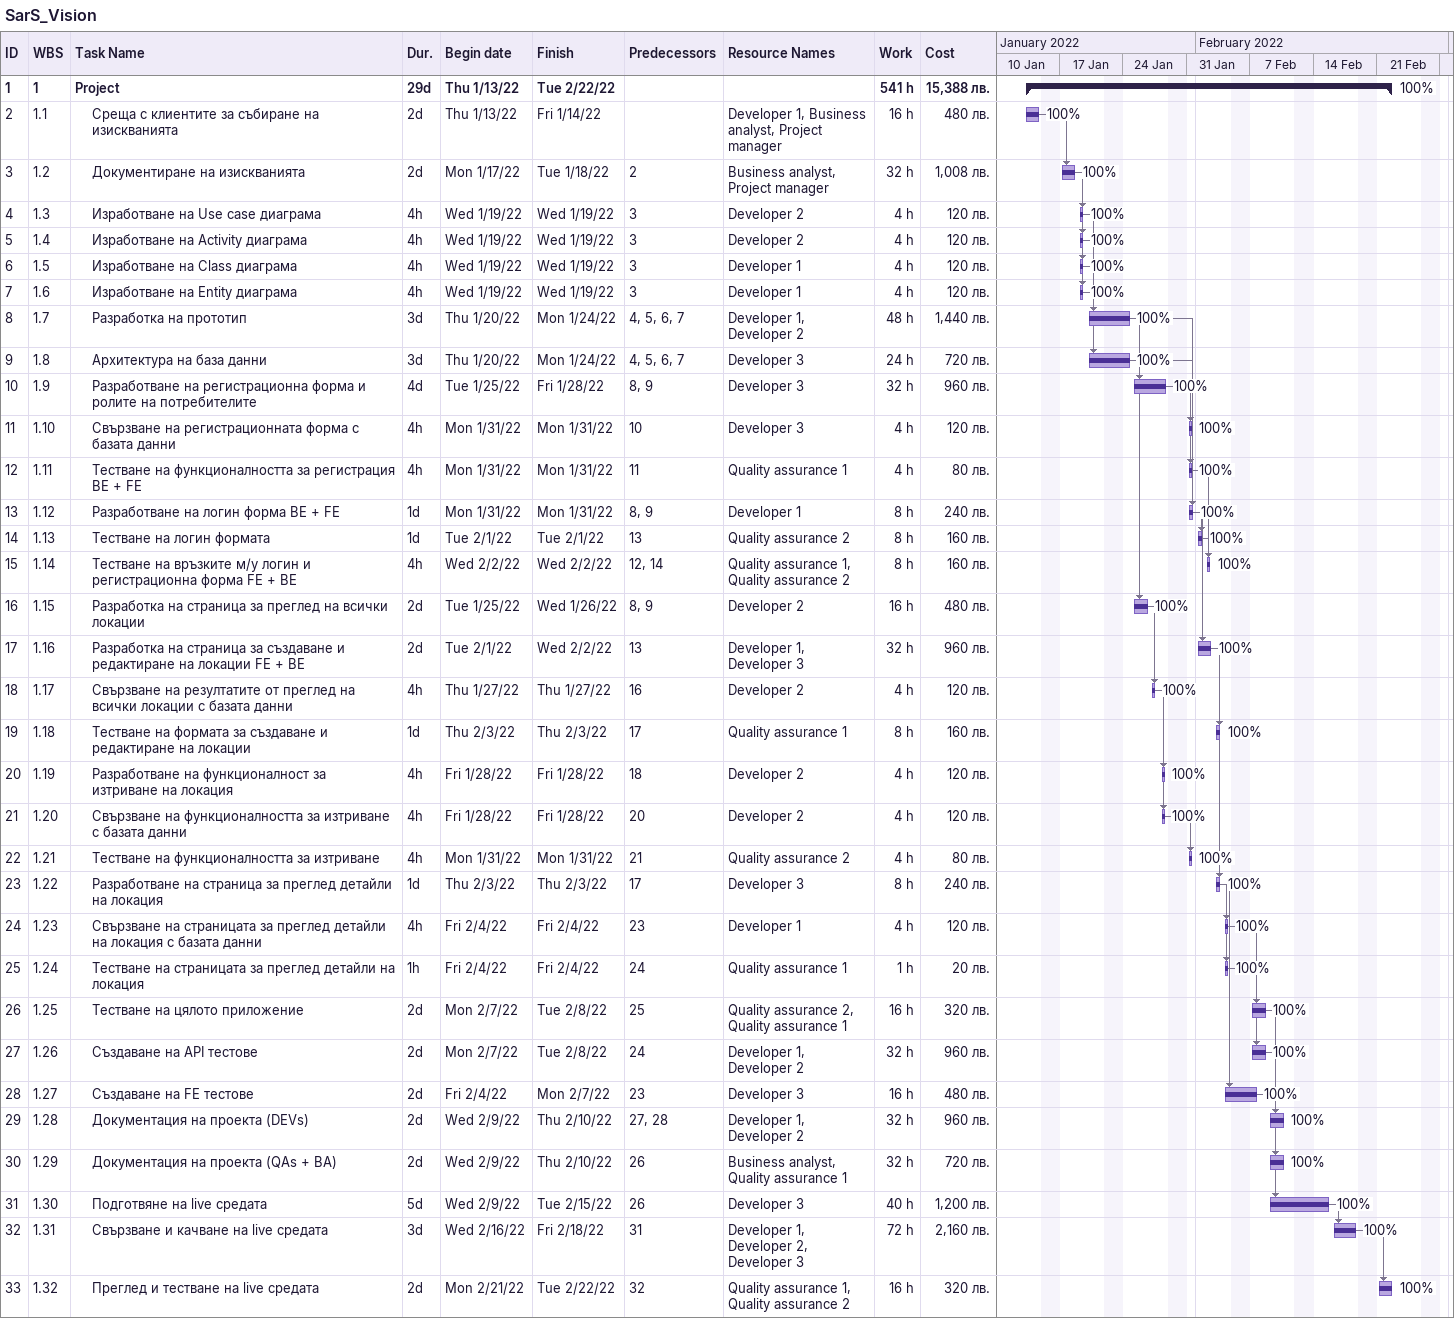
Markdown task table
SarS_Vision

| ID | WBS | Task | Duration | Start | Finish | Predecessors | Resources | % complete | Work (h) | Cost (лв.) |
|---|---|---|---|---|---|---|---|---|---|---|
| 1 | 1 | **Project** | 29d | 2022-01-13 | 2022-02-22 |  |  | 100 | 541 | 15388 |
| 2 | 1.1 | Среща с клиентите за събиране на изискванията | 2d | 2022-01-13 | 2022-01-14 |  | Developer 1, Business analyst, Project manager | 100 | 16 | 480 |
| 3 | 1.2 | Документиране на изискванията | 2d | 2022-01-17 | 2022-01-18 | 2 | Business analyst, Project manager | 100 | 32 | 1008 |
| 4 | 1.3 | Изработване на Use case диаграма | 4h | 2022-01-19 | 2022-01-19 | 3 | Developer 2 | 100 | 4 | 120 |
| 5 | 1.4 | Изработване на Activity диаграма | 4h | 2022-01-19 | 2022-01-19 | 3 | Developer 2 | 100 | 4 | 120 |
| 6 | 1.5 | Изработване на Class диаграма | 4h | 2022-01-19 | 2022-01-19 | 3 | Developer 1 | 100 | 4 | 120 |
| 7 | 1.6 | Изработване на Entity диаграма | 4h | 2022-01-19 | 2022-01-19 | 3 | Developer 1 | 100 | 4 | 120 |
| 8 | 1.7 | Разработка на прототип | 3d | 2022-01-20 | 2022-01-24 | 4, 5, 6, 7 | Developer 1, Developer 2 | 100 | 48 | 1440 |
| 9 | 1.8 | Архитектура на база данни | 3d | 2022-01-20 | 2022-01-24 | 4, 5, 6, 7 | Developer 3 | 100 | 24 | 720 |
| 10 | 1.9 | Разработване на регистрационна форма и ролите на потребителите | 4d | 2022-01-25 | 2022-01-28 | 8, 9 | Developer 3 | 100 | 32 | 960 |
| 11 | 1.10 | Свързване на регистрационната форма с базата данни | 4h | 2022-01-31 | 2022-01-31 | 10 | Developer 3 | 100 | 4 | 120 |
| 12 | 1.11 | Тестване на функционалността за регистрация BE + FE | 4h | 2022-01-31 | 2022-01-31 | 11 | Quality assurance 1 | 100 | 4 | 80 |
| 13 | 1.12 | Разработване на логин форма BE + FE | 1d | 2022-01-31 | 2022-01-31 | 8, 9 | Developer 1 | 100 | 8 | 240 |
| 14 | 1.13 | Тестване на логин формата | 1d | 2022-02-01 | 2022-02-01 | 13 | Quality assurance 2 | 100 | 8 | 160 |
| 15 | 1.14 | Тестване на връзките м/у логин и регистрационна форма FE + BE | 4h | 2022-02-02 | 2022-02-02 | 12, 14 | Quality assurance 1, Quality assurance 2 | 100 | 8 | 160 |
| 16 | 1.15 | Разработка на страница за преглед на всички локации | 2d | 2022-01-25 | 2022-01-26 | 8, 9 | Developer 2 | 100 | 16 | 480 |
| 17 | 1.16 | Разработка на страница за създаване и редактиране на локации FE + BE | 2d | 2022-02-01 | 2022-02-02 | 13 | Developer 1, Developer 3 | 100 | 32 | 960 |
| 18 | 1.17 | Свързване на резултатите от преглед на всички локации с базата данни | 4h | 2022-01-27 | 2022-01-27 | 16 | Developer 2 | 100 | 4 | 120 |
| 19 | 1.18 | Тестване на формата за създаване и редактиране на локации | 1d | 2022-02-03 | 2022-02-03 | 17 | Quality assurance 1 | 100 | 8 | 160 |
| 20 | 1.19 | Разработване на функционалност за изтриване на локация | 4h | 2022-01-28 | 2022-01-28 | 18 | Developer 2 | 100 | 4 | 120 |
| 21 | 1.20 | Свързване на функционалността за изтриване с базата данни | 4h | 2022-01-28 | 2022-01-28 | 20 | Developer 2 | 100 | 4 | 120 |
| 22 | 1.21 | Тестване на функционалността за изтриване | 4h | 2022-01-31 | 2022-01-31 | 21 | Quality assurance 2 | 100 | 4 | 80 |
| 23 | 1.22 | Разработване на страница за преглед детайли на локация | 1d | 2022-02-03 | 2022-02-03 | 17 | Developer 3 | 100 | 8 | 240 |
| 24 | 1.23 | Свързване на страницата за преглед детайли на локация с базата данни | 4h | 2022-02-04 | 2022-02-04 | 23 | Developer 1 | 100 | 4 | 120 |
| 25 | 1.24 | Тестване на страницата за преглед детайли на локация | 1h | 2022-02-04 | 2022-02-04 | 24 | Quality assurance 1 | 100 | 1 | 20 |
| 26 | 1.25 | Тестване на цялото приложение | 2d | 2022-02-07 | 2022-02-08 | 25 | Quality assurance 2, Quality assurance 1 | 100 | 16 | 320 |
| 27 | 1.26 | Създаване на API тестове | 2d | 2022-02-07 | 2022-02-08 | 24 | Developer 1, Developer 2 | 100 | 32 | 960 |
| 28 | 1.27 | Създаване на FE тестове | 2d | 2022-02-04 | 2022-02-07 | 23 | Developer 3 | 100 | 16 | 480 |
| 29 | 1.28 | Документация на проекта (DEVs) | 2d | 2022-02-09 | 2022-02-10 | 27, 28 | Developer 1, Developer 2 | 100 | 32 | 960 |
| 30 | 1.29 | Документация на проекта (QAs + BA) | 2d | 2022-02-09 | 2022-02-10 | 26 | Business analyst, Quality assurance 1 | 100 | 32 | 720 |
| 31 | 1.30 | Подготвяне на live средата | 5d | 2022-02-09 | 2022-02-15 | 26 | Developer 3 | 100 | 40 | 1200 |
| 32 | 1.31 | Свързване и качване на live средата | 3d | 2022-02-16 | 2022-02-18 | 31 | Developer 1, Developer 2, Developer 3 | 100 | 72 | 2160 |
| 33 | 1.32 | Преглед и тестване на live средата | 2d | 2022-02-21 | 2022-02-22 | 32 | Quality assurance 1, Quality assurance 2 | 100 | 16 | 320 |
